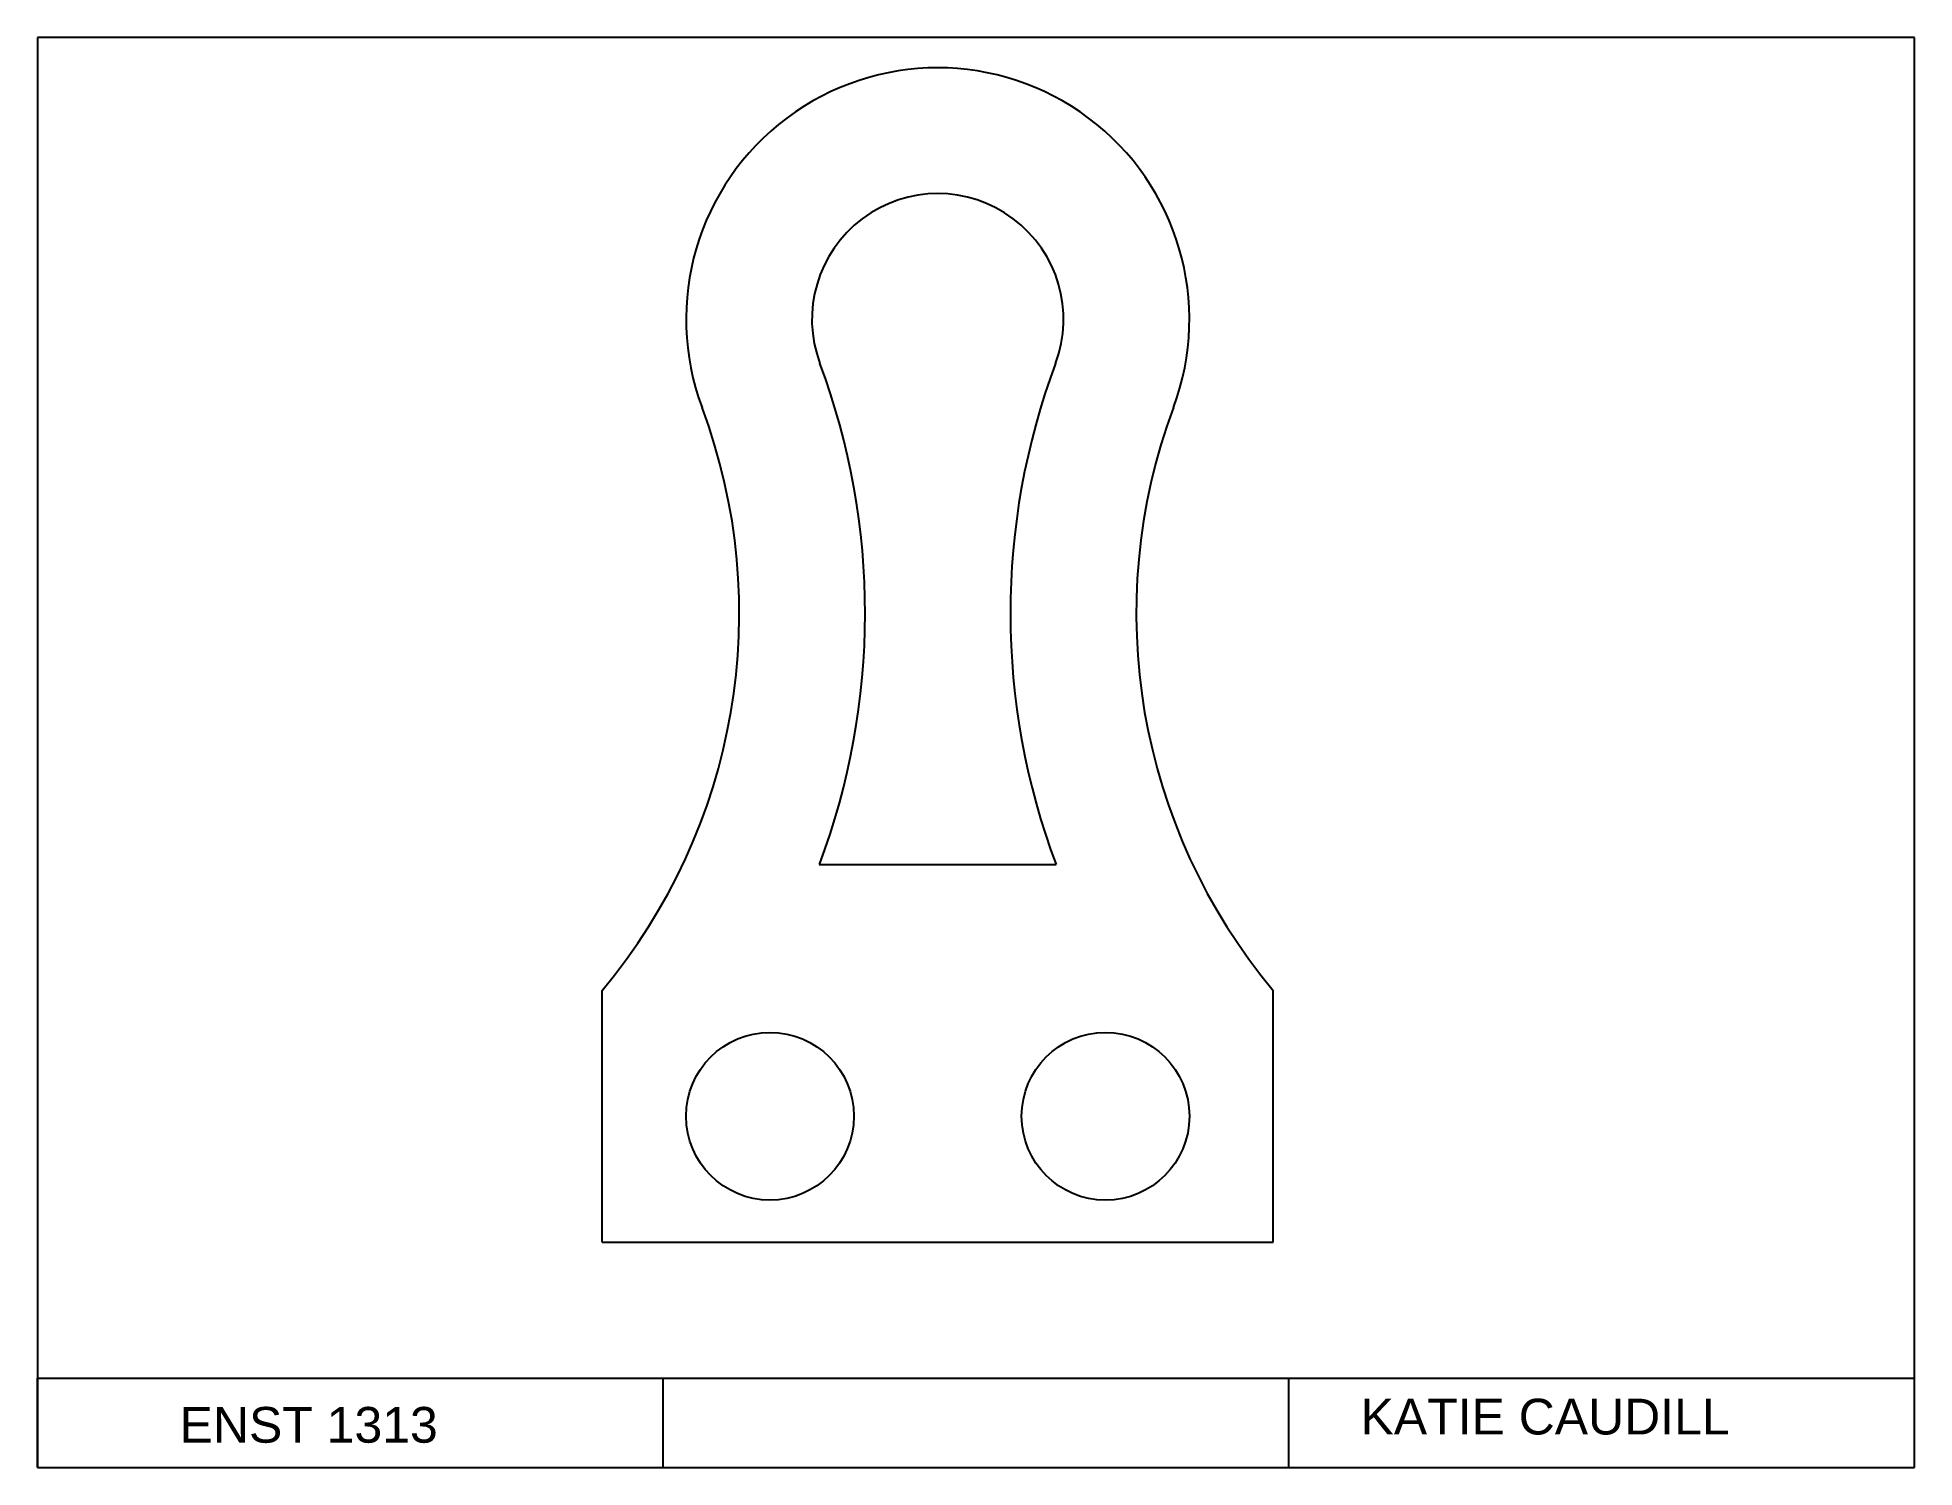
# Model space of a CAD drawing. Header units: inches. Extents: x 0.1 to 11.3, y 0.2 to 8.8.
import ezdxf

# ---------------------------------------------------------------- set-up
doc = ezdxf.new("R2010")
doc.units = ezdxf.units.IN
doc.header["$MEASUREMENT"] = 0
doc.styles.get("Standard").update_dxf_attribs({"font": 'arial.ttf'})

msp = doc.modelspace()

# ---------------------------------------------------------------- linework, layer by layer
for p, q in [((11.335, 8.767), (0.147, 8.767)), ((0.147, 8.767), (0.147, 0.243)), ((11.335, 0.243), (11.335, 8.767)), ((4.807, 3.837), (6.218, 3.837)), ((3.513, 1.587), (3.513, 3.087)), ((7.513, 1.587), (7.513, 3.087)), ((3.513, 1.587), (7.513, 1.587)), ((0.147, 0.776), (11.335, 0.776)), ((0.147, 0.243), (0.147, 0.776)), ((3.876, 0.243), (3.876, 0.776)), ((7.606, 0.243), (7.606, 0.776)), ((0.147, 0.243), (11.335, 0.243))]:
    msp.add_line(p, q)
for centre in [(4.513, 2.337), (6.513, 2.337)]:
    msp.add_circle(centre, 0.5)
for centre, radius, start, end in [((5.513, 7.087), 1.5, 339.4845, 560.5155), ((5.513, 7.087), 0.75, 339.4845, 560.5155), ((0.83, 5.335), 4.25, 339.3659, 20.5155), ((10.196, 5.335), 4.25, 159.4845, 200.6341), ((0.83, 5.335), 3.5, 320.0441, 380.5155), ((10.196, 5.335), 3.5, 159.4845, 219.9559)]:
    msp.add_arc(centre, radius, start, end)

# ---------------------------------------------------------------- texts
at = {"char_height": 0.2131, "attachment_point": 1}
for s, insert in [('ENST 1313', (0.994, 0.604)), ('KATIE CAUDILL', (8.033, 0.653))]:
    msp.add_mtext_dynamic_manual_height_columns(s, width=2.70557, gutter_width=1, heights=[0], dxfattribs=dict(at, insert=insert))

doc.saveas('drawing.dxf')
